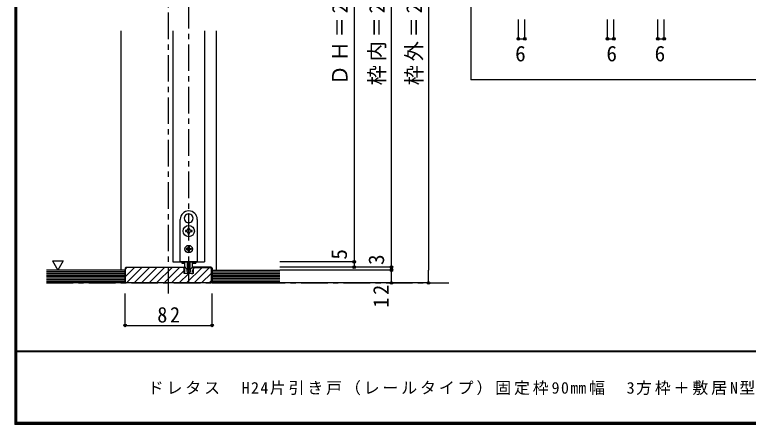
# Model space of a CAD drawing. Units: millimetres at full size, sheet at 1:5; details may follow other scales. Extents: x -973 to 977, y -718 to 696.
# Drawn here: x -973 to -282, y -701 to -314 of the extents above; entities that cross this region are included whole.
import ezdxf
from ezdxf.enums import TextEntityAlignment as Align

# ---------------------------------------------------------------- set-up
doc = ezdxf.new("R2010")
doc.units = ezdxf.units.MM
doc.header["$LTSCALE"] = 5
doc.header["$PDMODE"] = 32
doc.header["$PDSIZE"] = 2.5
doc.linetypes.add('CHAIN1', pattern=[8, 5, -1, 1, -1])
doc.linetypes.add('DASHED1', pattern=[1.8, 1.2, -0.6])
for name, color, linetype in [('0-1_通り芯', 4, 'CHAIN1'), ('0-3_仕上げ', 2, 'Continuous'), ('0-4_枠', 3, 'Continuous'), ('0-6_扉', 6, 'Continuous'), ('0-7_金物', 7, 'Continuous'), ('0-A_文字', 7, 'Continuous'), ('0-B_寸法', 7, 'Continuous'), ('0-C_ハッチ', 4, 'DASHED1'), ('F-1_枠', 6, 'Continuous'), ('F-A_文字', 7, 'Continuous')]:
    doc.layers.add(name, color=color, linetype=linetype)
doc.styles.add('ＭＳ ゴシック', font='')
doc.styles.get('ＭＳ ゴシック').set_extended_font_data('MS Gothic')

msp = doc.modelspace()

# ---------------------------------------------------------------- linework, layer by layer
at = {"layer": '0-1_通り芯'}
for p, q in [((-828.333, -577.5), (-828.333, -2.5)), ((-809.333, -567.5), (-809.333, -62)), ((-943.333, -567.5), (-564.333, -567.5))]:
    msp.add_line(p, q, dxfattribs=at)
at = {"layer": '0-3_仕上げ'}
for p, q in [((-869.333, -555.5), (-943.333, -555.5)), ((-869.333, -567.5), (-869.333, -555.5)), ((-787.333, -555.5), (-723.333, -555.5)), ((-787.333, -567.5), (-787.333, -555.5)), ((-869.333, -567.5), (-943.333, -567.5)), ((-787.333, -567.5), (-723.333, -567.5))]:
    msp.add_line(p, q, dxfattribs=at)
at = {"layer": '0-3_仕上げ', "color": 7}
for p, q in [((-869.333, -557), (-943.333, -557)), ((-869.333, -558.5), (-943.333, -558.5)), ((-869.333, -560), (-943.333, -560)), ((-787.333, -557), (-723.333, -557)), ((-787.333, -558.5), (-723.333, -558.5)), ((-787.333, -560), (-723.333, -560)), ((-869.333, -561.5), (-943.333, -561.5)), ((-869.333, -563), (-943.333, -563)), ((-869.333, -564.5), (-943.333, -564.5)), ((-869.333, -566), (-943.333, -566)), ((-787.333, -561.5), (-723.333, -561.5)), ((-787.333, -563), (-723.333, -563)), ((-787.333, -564.5), (-723.333, -564.5)), ((-787.333, -566), (-723.333, -566))]:
    msp.add_line(p, q, dxfattribs=at)
at = {"layer": '0-4_枠', "color": 4}
for p, q in [((-873.333, -329.75), (-873.333, -555.5)), ((-783.333, -329.75), (-783.333, -555.5))]:
    msp.add_line(p, q, dxfattribs=at)
at = {"layer": '0-4_枠'}
for p, q in [((-868.126, -553), (-868.833, -553.707)), ((-868.333, -552.5), (-813.733, -552.5)), ((-813.733, -553), (-868.126, -553)), ((-804.933, -558.5), (-804.933, -552.5)), ((-804.933, -553), (-788.54, -553)), ((-868.833, -567.5), (-868.833, -553.707)), ((-787.333, -553.5), (-787.333, -567.5)), ((-787.333, -567.5), (-869.333, -567.5))]:
    msp.add_line(p, q, dxfattribs=at)
for points in [[(-868.333, -552.5), (-869.333, -553.5), (-869.333, -567.5)], [(-804.933, -558.5), (-813.733, -558.5), (-813.733, -552.5)], [(-787.333, -553.5), (-788.333, -552.5), (-804.933, -552.5)], [(-787.833, -567.5), (-787.833, -553.707), (-788.54, -553)]]:
    msp.add_lwpolyline(points, dxfattribs=at)
at = {"layer": '0-6_扉'}
for p, q in [((-824.333, -329.75), (-824.333, -547.5)), ((-794.333, -329.75), (-794.333, -547.5)), ((-824.333, -547.5), (-794.333, -547.5))]:
    msp.add_line(p, q, dxfattribs=at)
at = {"layer": '0-7_金物'}
for p, q in [((-809.432, -502.351), (-809.333, -502.45)), ((-809.234, -502.351), (-809.333, -502.45)), ((-812.976, -508.489), (-812.841, -508.525)), ((-812.877, -508.66), (-812.841, -508.525)), ((-805.691, -508.489), (-805.826, -508.525)), ((-805.79, -508.66), (-805.826, -508.525)), ((-812.483, -518), (-812.483, -519)), ((-811.533, -518), (-812.483, -518)), ((-808.833, -516.3), (-808.833, -515.35)), ((-812.483, -519), (-811.533, -519)), ((-809.833, -520.7), (-809.833, -521.65)), ((-809.833, -521.65), (-808.833, -521.65)), ((-808.833, -521.65), (-808.833, -520.7)), ((-811.733, -535), (-811.733, -536)), ((-811.133, -535), (-811.733, -535)), ((-811.733, -536), (-811.133, -536)), ((-809.833, -533.1), (-809.833, -533.7)), ((-809.833, -533.1), (-808.833, -533.1)), ((-809.833, -537.3), (-809.833, -537.9)), ((-808.833, -537.9), (-809.833, -537.9)), ((-808.833, -533.1), (-808.833, -533.7)), ((-808.833, -537.3), (-808.833, -537.9)), ((-807.533, -535), (-806.933, -535)), ((-806.933, -536), (-807.533, -536)), ((-806.933, -535), (-806.933, -536)), ((-815.933, -547.5), (-815.933, -548.7)), ((-815.933, -548.7), (-812.801, -548.7)), ((-811.671, -553.912), (-812.937, -552.647)), ((-812.833, -551.921), (-812.833, -547.5)), ((-810.833, -547.5), (-810.833, -555.121)), ((-807.833, -555.121), (-807.833, -547.5)), ((-806.995, -553.912), (-805.73, -552.647)), ((-805.866, -548.7), (-802.733, -548.7)), ((-805.833, -551.921), (-805.833, -547.5)), ((-804.833, -552.5), (-805.376, -552.5)), ((-804.833, -553.5), (-804.833, -552.5)), ((-802.733, -547.5), (-802.733, -548.7)), ((-812.833, -557), (-813.433, -557)), ((-812.833, -557), (-812.833, -555.736)), ((-807.033, -558.5), (-811.633, -558.5)), ((-811.459, -554), (-811.133, -554)), ((-810.933, -556.7), (-810.933, -554.2)), ((-810.633, -557), (-809.633, -557)), ((-808.133, -555.421), (-810.533, -555.421)), ((-809.633, -557), (-809.333, -557.3)), ((-809.333, -557.3), (-809.033, -557)), ((-809.033, -557), (-808.033, -557)), ((-807.733, -556.7), (-807.733, -554.2)), ((-807.208, -554), (-807.533, -554)), ((-806.833, -558.3), (-807.033, -558.5)), ((-806.633, -558.5), (-806.833, -558.3)), ((-806.633, -558.5), (-805.533, -558.5)), ((-805.833, -557), (-805.833, -555.736)), ((-805.833, -557), (-805.233, -557)), ((-805.533, -558.5), (-805.047, -557.274))]:
    msp.add_line(p, q, dxfattribs=at)
for points in [[(-801.333, -507.5), (-801.333, -547.5), (-817.333, -547.5), (-817.333, -507.5)], [(-808.833, -515.35), (-809.833, -515.35), (-809.833, -516.3)], [(-807.133, -519), (-806.183, -519), (-806.183, -518), (-807.133, -518)], [(-813.833, -553.5), (-813.833, -552.5), (-813.29, -552.5)], [(-812.033, -558.5), (-813.133, -558.5), (-813.619, -557.274)], [(-812.033, -558.5), (-811.833, -558.3), (-811.633, -558.5)]]:
    msp.add_lwpolyline(points, dxfattribs=at)
for centre, radius in [((-809.333, -518.5), 5.35), ((-809.333, -535.5), 3.5)]:
    msp.add_circle(centre, radius, dxfattribs=at)
for centre, radius, start, end in [((-809.333, -507.5), 8, 0, 180), ((-809.333, -506.5), 4.15, 91.3645, 208.6355), ((-809.333, -506.5), 4.15, 331.3645, 88.6355), ((-809.333, -506.5), 4.15, 211.3645, 328.6355), ((-811.533, -516.3), 1.7, 270, 0), ((-807.133, -516.3), 1.7, 180, 270), ((-811.533, -520.7), 1.7, 0, 90), ((-807.133, -520.7), 1.7, 90, 180), ((-811.133, -533.7), 1.3, 270, 0), ((-811.133, -537.3), 1.3, 0, 90), ((-807.533, -533.7), 1.3, 180, 270), ((-807.533, -537.3), 1.3, 90, 180), ((-813.29, -553), 0.5, 45, 90), ((-810.833, -551.921), 2, 180, 264.78409), ((-807.833, -551.921), 2, 275.21591, 0), ((-805.376, -553), 0.5, 90, 135), ((-815.833, -555.736), 3, 0, 48.19), ((-813.433, -557.2), 0.2, 90, 201.616), ((-811.459, -553.7), 0.3, 225, 270), ((-811.133, -554.2), 0.2, 0, 90), ((-811.033, -554.112), 0.2, 0, 84.78409), ((-810.633, -556.7), 0.3, 180, 270), ((-810.533, -555.121), 0.3, 180, 270), ((-808.133, -555.121), 0.3, 270, 0), ((-808.033, -556.7), 0.3, 270, 0), ((-807.633, -554.112), 0.2, 95.21591, 180), ((-807.533, -554.2), 0.2, 90, 180), ((-807.208, -553.7), 0.3, 270, 315), ((-802.833, -555.736), 3, 131.81, 180), ((-805.233, -557.2), 0.2, 338.384, 90)]:
    msp.add_arc(centre, radius, start, end, dxfattribs=at)
at = {"layer": '0-A_文字', "color": 3}
msp.add_line((36.653, -376.007), (-543.347, -376.007), dxfattribs=at)
at = {"layer": '0-A_文字'}
for p, q in [((-937.769, -546.686), (-927.769, -546.686)), ((-937.769, -546.686), (-932.769, -555.347)), ((-927.769, -546.686), (-932.769, -555.347))]:
    msp.add_line(p, q, dxfattribs=at)
at = {"layer": '0-A_文字', "color": 3}
msp.add_lwpolyline([(36.653, -89.5), (-543.347, -89.5), (-543.347, -376.007)], dxfattribs=at)
at = {"layer": '0-B_寸法', "color": 4}
for p, q in [((-583.333, -48), (-583.333, -555.5)), ((-618.333, -567.5), (-618.333, -78)), ((-653.333, -92), (-653.333, -547.5)), ((-498.68, -337.259), (-498.68, -319.059)), ((-414.68, -337.259), (-414.68, -319.059)), ((-408.68, -337.259), (-408.68, -319.059)), ((-367.215, -337.259), (-367.215, -319.059)), ((-414.68, -337.259), (-408.68, -337.259)), ((-653.333, -547.5), (-723.333, -547.5)), ((-618.333, -552.5), (-723.333, -552.5)), ((-653.333, -547.5), (-653.333, -552.5)), ((-618.333, -555.5), (-723.333, -555.5)), ((-583.333, -567.5), (-583.333, -555.5)), ((-583.333, -567.5), (-723.333, -567.5)), ((-869.333, -607.5), (-869.333, -577.5)), ((-787.333, -607.5), (-787.333, -577.5)), ((-869.333, -607.5), (-787.333, -607.5))]:
    msp.add_line(p, q, dxfattribs=at)
for points in [[(-498.68, -337.259), (-492.68, -337.259), (-492.68, -319.059)], [(-367.215, -337.259), (-361.215, -337.259), (-361.215, -319.059)]]:
    msp.add_lwpolyline(points, dxfattribs=at)
at = {"layer": '0-B_寸法'}
for p in [(-498.68, -337.259), (-492.68, -337.259), (-414.68, -337.259), (-408.68, -337.259), (-367.215, -337.259), (-361.215, -337.259), (-653.333, -547.5), (-653.333, -552.5), (-618.333, -552.5), (-618.333, -555.5), (-618.333, -567.5), (-583.333, -567.5), (-869.333, -607.5), (-787.333, -607.5)]:
    msp.add_point(p, dxfattribs=at)
at = {"layer": '0-C_ハッチ', "linetype": 'Continuous'}
for p, q in [((-868.833, -561.401), (-860.432, -553)), ((-868.833, -554.33), (-867.504, -553)), ((-867.861, -567.5), (-853.361, -553)), ((-860.79, -567.5), (-846.29, -553)), ((-853.719, -567.5), (-839.219, -553)), ((-846.648, -567.5), (-832.148, -553)), ((-839.577, -567.5), (-825.077, -553)), ((-832.506, -567.5), (-818.006, -553)), ((-811.293, -567.5), (-796.793, -553)), ((-804.933, -554.069), (-803.864, -553)), ((-804.222, -567.5), (-789.722, -553)), ((-825.435, -567.5), (-813.733, -555.798)), ((-818.364, -567.5), (-809.364, -558.5)), ((-797.151, -567.5), (-787.833, -558.183)), ((-790.08, -567.5), (-787.833, -565.254)), ((-787.438, -567.5), (-787.333, -567.396))]:
    msp.add_line(p, q, dxfattribs=at)
at = {"layer": 'F-1_枠'}
for p, q in [((-973.347, 695.833), (-973.347, -700.833)), ((-972.514, 695.833), (-972.514, -700.833)), ((-971.68, 695.833), (-971.68, -700.833)), ((976.653, -631.667), (-973.347, -631.667)), ((976.653, -632.5), (-973.347, -632.5)), ((976.653, -699.167), (-973.347, -699.167)), ((976.653, -700), (-973.347, -700)), ((976.653, -700.833), (-973.347, -700.833))]:
    msp.add_line(p, q, dxfattribs=at)

# ---------------------------------------------------------------- texts
at = {"layer": '0-B_寸法', "style": 'ＭＳ ゴシック'}
for p in [(-501.68, -362.833), (-415.68, -362.833), (-370.215, -362.833)]:
    msp.add_text('6', height=14.66, dxfattribs=at).set_placement(p, align=Align.BOTTOM_LEFT)
for s, p in [('5', (-655.833, -545.5)), ('3', (-620.833, -550.5))]:
    msp.add_text(s, height=14.66, rotation=90, dxfattribs=at).set_placement(p, align=Align.BOTTOM_LEFT)
at = {"layer": '0-B_寸法', "char_height": 14.66, "attachment_point": 7, "rotation": 90, "style": 'ＭＳ ゴシック'}
for s, insert in [('\\T1.19;\\W0.95;ＤＨ＝2,348', (-655.833, -381)), ('\\T1.19;\\W0.95;枠内＝2,367', (-620.833, -381)), ('\\T1.19;\\W0.95;枠外＝2,412', (-585.833, -381)), ('\\T1.27;\\W0.95;12', (-620.833, -590.75))]:
    msp.add_mtext(s, dxfattribs=dict(at, insert=insert))
at = {"layer": '0-B_寸法', "insert": (-838.958, -605), "char_height": 14.66, "attachment_point": 7, "style": 'ＭＳ ゴシック'}
msp.add_mtext('\\T1.27;\\W0.95;82', dxfattribs=at)
at = {"layer": 'F-A_文字', "insert": (-847.938, -673.333), "char_height": 11, "attachment_point": 7, "style": 'ＭＳ ゴシック'}
msp.add_mtext('\\T1.18;ドレタス\u3000H24片引き戸（レールタイプ）固定枠90㎜幅\u30003方枠＋敷居N型／床直付けレール', dxfattribs=at)

doc.saveas('drawing.dxf')
